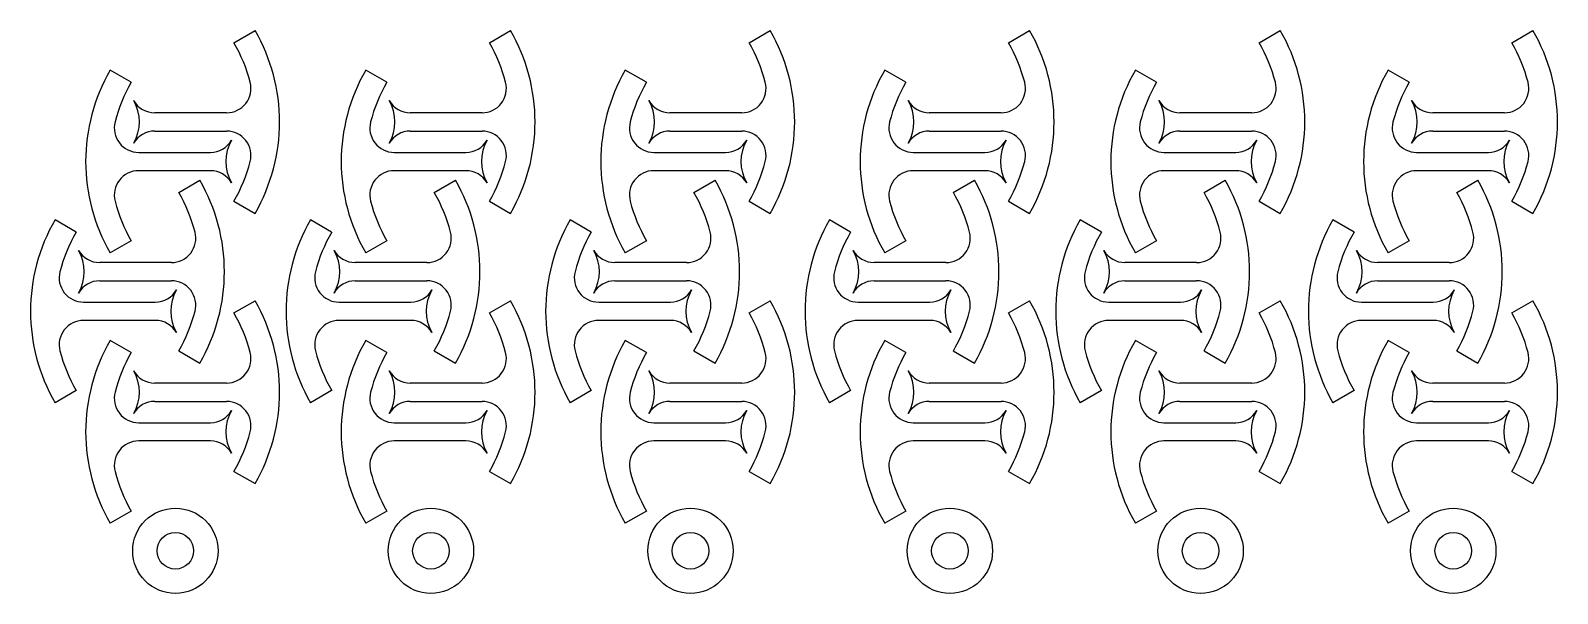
# Model space of a CAD drawing. Header units: millimetres. Extents: x 2725 to 2976, y 1472 to 1564.
import ezdxf

# ---------------------------------------------------------------- set-up
doc = ezdxf.new("R2010")
doc.units = ezdxf.units.MM

msp = doc.modelspace()

# ---------------------------------------------------------------- linework, layer by layer
for p, q in [((2758.82, 1562.41), (2762.29, 1564.41)), ((2800.76, 1562.41), (2804.22, 1564.41)), ((2843.36, 1562.41), (2846.83, 1564.41)), ((2885.93, 1562.41), (2889.4, 1564.41)), ((2927.07, 1562.41), (2930.54, 1564.41)), ((2968.54, 1562.41), (2972.01, 1564.41)), ((2741.98, 1555.91), (2738.51, 1557.91)), ((2783.91, 1555.91), (2780.45, 1557.91)), ((2826.52, 1555.91), (2823.05, 1557.91)), ((2869.08, 1555.91), (2865.62, 1557.91)), ((2910.23, 1555.91), (2906.76, 1557.91)), ((2951.7, 1555.91), (2948.23, 1557.91)), ((2757.61, 1550.91), (2745.83, 1550.91)), ((2799.54, 1550.91), (2787.77, 1550.91)), ((2842.15, 1550.91), (2830.37, 1550.91)), ((2884.72, 1550.91), (2872.94, 1550.91)), ((2925.86, 1550.91), (2914.08, 1550.91)), ((2967.33, 1550.91), (2955.55, 1550.91)), ((2745.83, 1547.91), (2757.61, 1547.91)), ((2787.77, 1547.91), (2799.54, 1547.91)), ((2830.37, 1547.91), (2842.15, 1547.91)), ((2872.94, 1547.91), (2884.72, 1547.91)), ((2914.08, 1547.91), (2925.86, 1547.91)), ((2955.55, 1547.91), (2967.33, 1547.91)), ((2743.19, 1544.41), (2754.97, 1544.41)), ((2785.12, 1544.41), (2796.9, 1544.41)), ((2827.73, 1544.41), (2839.51, 1544.41)), ((2870.3, 1544.41), (2882.07, 1544.41)), ((2911.44, 1544.41), (2923.22, 1544.41)), ((2952.91, 1544.41), (2964.69, 1544.41)), ((2754.97, 1541.41), (2743.19, 1541.41)), ((2796.9, 1541.41), (2785.12, 1541.41)), ((2839.51, 1541.41), (2827.73, 1541.41)), ((2882.07, 1541.41), (2870.3, 1541.41)), ((2923.22, 1541.41), (2911.44, 1541.41)), ((2964.69, 1541.41), (2952.91, 1541.41)), ((2749.78, 1537.84), (2753.24, 1539.84)), ((2791.71, 1537.84), (2795.17, 1539.84)), ((2834.32, 1537.84), (2837.78, 1539.84)), ((2876.88, 1537.84), (2880.35, 1539.84)), ((2918.03, 1537.84), (2921.49, 1539.84)), ((2959.5, 1537.84), (2962.96, 1539.84)), ((2758.82, 1536.41), (2762.29, 1534.41)), ((2800.76, 1536.41), (2804.22, 1534.41)), ((2843.36, 1536.41), (2846.83, 1534.41)), ((2885.93, 1536.41), (2889.4, 1534.41)), ((2927.07, 1536.41), (2930.54, 1534.41)), ((2968.54, 1536.41), (2972.01, 1534.41)), ((2732.93, 1531.34), (2729.46, 1533.34)), ((2774.86, 1531.34), (2771.4, 1533.34)), ((2817.47, 1531.34), (2814, 1533.34)), ((2860.03, 1531.34), (2856.57, 1533.34)), ((2901.18, 1531.34), (2897.71, 1533.34)), ((2942.65, 1531.34), (2939.18, 1533.34)), ((2741.98, 1529.91), (2738.51, 1527.91)), ((2783.91, 1529.91), (2780.45, 1527.91)), ((2826.52, 1529.91), (2823.05, 1527.91)), ((2869.08, 1529.91), (2865.62, 1527.91)), ((2910.23, 1529.91), (2906.76, 1527.91)), ((2951.7, 1529.91), (2948.23, 1527.91)), ((2748.56, 1526.34), (2736.79, 1526.34)), ((2790.49, 1526.34), (2778.72, 1526.34)), ((2833.1, 1526.34), (2821.33, 1526.34)), ((2875.67, 1526.34), (2863.89, 1526.34)), ((2916.81, 1526.34), (2905.04, 1526.34)), ((2958.28, 1526.34), (2946.51, 1526.34)), ((2736.79, 1523.34), (2748.56, 1523.34)), ((2778.72, 1523.34), (2790.49, 1523.34)), ((2821.33, 1523.34), (2833.1, 1523.34)), ((2863.89, 1523.34), (2875.67, 1523.34)), ((2905.04, 1523.34), (2916.81, 1523.34)), ((2946.51, 1523.34), (2958.28, 1523.34)), ((2734.14, 1519.84), (2745.92, 1519.84)), ((2758.82, 1518.06), (2762.29, 1520.06)), ((2776.08, 1519.84), (2787.85, 1519.84)), ((2800.76, 1518.06), (2804.22, 1520.06)), ((2818.68, 1519.84), (2830.46, 1519.84)), ((2843.36, 1518.06), (2846.83, 1520.06)), ((2861.25, 1519.84), (2873.02, 1519.84)), ((2885.93, 1518.06), (2889.4, 1520.06)), ((2902.39, 1519.84), (2914.17, 1519.84)), ((2927.07, 1518.06), (2930.54, 1520.06)), ((2943.86, 1519.84), (2955.64, 1519.84)), ((2968.54, 1518.06), (2972.01, 1520.06)), ((2745.92, 1516.84), (2734.14, 1516.84)), ((2787.85, 1516.84), (2776.08, 1516.84)), ((2830.46, 1516.84), (2818.68, 1516.84)), ((2873.02, 1516.84), (2861.25, 1516.84)), ((2914.17, 1516.84), (2902.39, 1516.84)), ((2955.64, 1516.84), (2943.86, 1516.84)), ((2741.98, 1511.56), (2738.51, 1513.56)), ((2783.91, 1511.56), (2780.45, 1513.56)), ((2826.52, 1511.56), (2823.05, 1513.56)), ((2869.08, 1511.56), (2865.62, 1513.56)), ((2910.23, 1511.56), (2906.76, 1513.56)), ((2951.7, 1511.56), (2948.23, 1513.56)), ((2749.78, 1511.84), (2753.24, 1509.84)), ((2791.71, 1511.84), (2795.17, 1509.84)), ((2834.32, 1511.84), (2837.78, 1509.84)), ((2876.88, 1511.84), (2880.35, 1509.84)), ((2918.03, 1511.84), (2921.49, 1509.84)), ((2959.5, 1511.84), (2962.96, 1509.84)), ((2757.61, 1506.56), (2745.83, 1506.56)), ((2799.54, 1506.56), (2787.77, 1506.56)), ((2842.15, 1506.56), (2830.37, 1506.56)), ((2884.72, 1506.56), (2872.94, 1506.56)), ((2925.86, 1506.56), (2914.08, 1506.56)), ((2967.33, 1506.56), (2955.55, 1506.56)), ((2732.93, 1505.34), (2729.46, 1503.34)), ((2745.83, 1503.56), (2757.61, 1503.56)), ((2774.86, 1505.34), (2771.4, 1503.34)), ((2787.77, 1503.56), (2799.54, 1503.56)), ((2817.47, 1505.34), (2814, 1503.34)), ((2830.37, 1503.56), (2842.15, 1503.56)), ((2860.03, 1505.34), (2856.57, 1503.34)), ((2872.94, 1503.56), (2884.72, 1503.56)), ((2901.18, 1505.34), (2897.71, 1503.34)), ((2914.08, 1503.56), (2925.86, 1503.56)), ((2942.65, 1505.34), (2939.18, 1503.34)), ((2955.55, 1503.56), (2967.33, 1503.56)), ((2743.19, 1500.06), (2754.97, 1500.06)), ((2785.12, 1500.06), (2796.9, 1500.06)), ((2827.73, 1500.06), (2839.51, 1500.06)), ((2870.3, 1500.06), (2882.07, 1500.06)), ((2911.44, 1500.06), (2923.22, 1500.06)), ((2952.91, 1500.06), (2964.69, 1500.06)), ((2754.97, 1497.06), (2743.19, 1497.06)), ((2796.9, 1497.06), (2785.12, 1497.06)), ((2839.51, 1497.06), (2827.73, 1497.06)), ((2882.07, 1497.06), (2870.3, 1497.06)), ((2923.22, 1497.06), (2911.44, 1497.06)), ((2964.69, 1497.06), (2952.91, 1497.06)), ((2758.82, 1492.06), (2762.29, 1490.06)), ((2800.76, 1492.06), (2804.22, 1490.06)), ((2843.36, 1492.06), (2846.83, 1490.06)), ((2885.93, 1492.06), (2889.4, 1490.06)), ((2927.07, 1492.06), (2930.54, 1490.06)), ((2968.54, 1492.06), (2972.01, 1490.06)), ((2741.98, 1485.56), (2738.51, 1483.56)), ((2783.91, 1485.56), (2780.45, 1483.56)), ((2826.52, 1485.56), (2823.05, 1483.56)), ((2869.08, 1485.56), (2865.62, 1483.56)), ((2910.23, 1485.56), (2906.76, 1483.56)), ((2951.7, 1485.56), (2948.23, 1483.56))]:
    msp.add_line(p, q)
for centre, radius in [((2749.21, 1479.04), 7), ((2791.15, 1479.04), 7), ((2833.75, 1479.04), 7), ((2876.32, 1479.04), 7), ((2917.46, 1479.04), 7), ((2958.93, 1479.04), 7), ((2749.21, 1479.04), 3), ((2791.15, 1479.04), 3), ((2833.75, 1479.04), 3), ((2876.32, 1479.04), 3), ((2917.46, 1479.04), 3), ((2958.93, 1479.04), 3)]:
    msp.add_circle(centre, radius)
for centre, radius, start, end in [((2736.31, 1549.41), 30, 330, 30), ((2778.24, 1549.41), 30, 330, 30), ((2820.85, 1549.41), 30, 330, 30), ((2863.42, 1549.41), 30, 330, 30), ((2904.56, 1549.41), 30, 330, 30), ((2946.03, 1549.41), 30, 330, 30), ((2736.31, 1549.41), 26, 14.4775, 30), ((2778.24, 1549.41), 26, 14.4775, 30), ((2820.85, 1549.41), 26, 14.4775, 30), ((2863.42, 1549.41), 26, 14.4775, 30), ((2904.56, 1549.41), 26, 14.4775, 30), ((2946.03, 1549.41), 26, 14.4775, 30), ((2764.49, 1542.91), 30, 150, 210), ((2806.43, 1542.91), 30, 150, 210), ((2849.03, 1542.91), 30, 150, 210), ((2891.6, 1542.91), 30, 150, 210), ((2932.74, 1542.91), 30, 150, 210), ((2974.21, 1542.91), 30, 150, 210), ((2764.49, 1542.91), 26, 150, 165.5225), ((2757.61, 1554.91), 4, 270, 14.4775), ((2806.43, 1542.91), 26, 150, 165.5225), ((2799.54, 1554.91), 4, 270, 14.4775), ((2849.03, 1542.91), 26, 150, 165.5225), ((2842.15, 1554.91), 4, 270, 14.4775), ((2891.6, 1542.91), 26, 150, 165.5225), ((2884.72, 1554.91), 4, 270, 14.4775), ((2932.74, 1542.91), 26, 150, 165.5225), ((2925.86, 1554.91), 4, 270, 14.4775), ((2974.21, 1542.91), 26, 150, 165.5225), ((2967.33, 1554.91), 4, 270, 14.4775), ((2745.83, 1554.91), 4, 210, 270), ((2736.31, 1549.41), 7, 330, 30), ((2787.77, 1554.91), 4, 210, 270), ((2778.24, 1549.41), 7, 330, 30), ((2830.37, 1554.91), 4, 210, 270), ((2820.85, 1549.41), 7, 330, 30), ((2872.94, 1554.91), 4, 210, 270), ((2863.42, 1549.41), 7, 330, 30), ((2914.08, 1554.91), 4, 210, 270), ((2904.56, 1549.41), 7, 330, 30), ((2955.55, 1554.91), 4, 210, 270), ((2946.03, 1549.41), 7, 330, 30), ((2743.19, 1548.41), 4, 165.5225, 270), ((2785.12, 1548.41), 4, 165.5225, 270), ((2827.73, 1548.41), 4, 165.5225, 270), ((2870.3, 1548.41), 4, 165.5225, 270), ((2911.44, 1548.41), 4, 165.5225, 270), ((2952.91, 1548.41), 4, 165.5225, 270), ((2745.83, 1543.91), 4, 90, 150), ((2754.97, 1548.41), 4, 270, 330), ((2764.49, 1542.91), 7, 150, 210), ((2757.61, 1543.91), 4, 345.5225, 90), ((2787.77, 1543.91), 4, 90, 150), ((2796.9, 1548.41), 4, 270, 330), ((2806.43, 1542.91), 7, 150, 210), ((2799.54, 1543.91), 4, 345.5225, 90), ((2830.37, 1543.91), 4, 90, 150), ((2839.51, 1548.41), 4, 270, 330), ((2849.03, 1542.91), 7, 150, 210), ((2842.15, 1543.91), 4, 345.5225, 90), ((2872.94, 1543.91), 4, 90, 150), ((2882.07, 1548.41), 4, 270, 330), ((2891.6, 1542.91), 7, 150, 210), ((2884.72, 1543.91), 4, 345.5225, 90), ((2914.08, 1543.91), 4, 90, 150), ((2923.22, 1548.41), 4, 270, 330), ((2932.74, 1542.91), 7, 150, 210), ((2925.86, 1543.91), 4, 345.5225, 90), ((2955.55, 1543.91), 4, 90, 150), ((2964.69, 1548.41), 4, 270, 330), ((2974.21, 1542.91), 7, 150, 210), ((2967.33, 1543.91), 4, 345.5225, 90), ((2743.19, 1537.41), 4, 90, 194.4775), ((2754.97, 1537.41), 4, 30, 90), ((2736.31, 1549.41), 26, 330, 345.5225), ((2785.12, 1537.41), 4, 90, 194.4775), ((2796.9, 1537.41), 4, 30, 90), ((2778.24, 1549.41), 26, 330, 345.5225), ((2827.73, 1537.41), 4, 90, 194.4775), ((2839.51, 1537.41), 4, 30, 90), ((2820.85, 1549.41), 26, 330, 345.5225), ((2870.3, 1537.41), 4, 90, 194.4775), ((2882.07, 1537.41), 4, 30, 90), ((2863.42, 1549.41), 26, 330, 345.5225), ((2911.44, 1537.41), 4, 90, 194.4775), ((2923.22, 1537.41), 4, 30, 90), ((2904.56, 1549.41), 26, 330, 345.5225), ((2952.91, 1537.41), 4, 90, 194.4775), ((2964.69, 1537.41), 4, 30, 90), ((2946.03, 1549.41), 26, 330, 345.5225), ((2727.26, 1524.84), 30, 330, 30), ((2769.19, 1524.84), 30, 330, 30), ((2811.8, 1524.84), 30, 330, 30), ((2854.37, 1524.84), 30, 330, 30), ((2895.51, 1524.84), 30, 330, 30), ((2936.98, 1524.84), 30, 330, 30), ((2764.49, 1542.91), 26, 194.4775, 210), ((2727.26, 1524.84), 26, 14.4775, 30), ((2806.43, 1542.91), 26, 194.4775, 210), ((2769.19, 1524.84), 26, 14.4775, 30), ((2849.03, 1542.91), 26, 194.4775, 210), ((2811.8, 1524.84), 26, 14.4775, 30), ((2891.6, 1542.91), 26, 194.4775, 210), ((2854.37, 1524.84), 26, 14.4775, 30), ((2932.74, 1542.91), 26, 194.4775, 210), ((2895.51, 1524.84), 26, 14.4775, 30), ((2974.21, 1542.91), 26, 194.4775, 210), ((2936.98, 1524.84), 26, 14.4775, 30), ((2755.44, 1518.34), 30, 150, 210), ((2755.44, 1518.34), 26, 150, 165.5225), ((2748.56, 1530.34), 4, 270, 14.4775), ((2797.38, 1518.34), 30, 150, 210), ((2797.38, 1518.34), 26, 150, 165.5225), ((2790.49, 1530.34), 4, 270, 14.4775), ((2839.98, 1518.34), 30, 150, 210), ((2839.98, 1518.34), 26, 150, 165.5225), ((2833.1, 1530.34), 4, 270, 14.4775), ((2882.55, 1518.34), 30, 150, 210), ((2882.55, 1518.34), 26, 150, 165.5225), ((2875.67, 1530.34), 4, 270, 14.4775), ((2923.69, 1518.34), 30, 150, 210), ((2923.69, 1518.34), 26, 150, 165.5225), ((2916.81, 1530.34), 4, 270, 14.4775), ((2965.16, 1518.34), 30, 150, 210), ((2965.16, 1518.34), 26, 150, 165.5225), ((2958.28, 1530.34), 4, 270, 14.4775), ((2736.79, 1530.34), 4, 210, 270), ((2727.26, 1524.84), 7, 330, 30), ((2778.72, 1530.34), 4, 210, 270), ((2769.19, 1524.84), 7, 330, 30), ((2821.33, 1530.34), 4, 210, 270), ((2811.8, 1524.84), 7, 330, 30), ((2863.89, 1530.34), 4, 210, 270), ((2854.37, 1524.84), 7, 330, 30), ((2905.04, 1530.34), 4, 210, 270), ((2895.51, 1524.84), 7, 330, 30), ((2946.51, 1530.34), 4, 210, 270), ((2936.98, 1524.84), 7, 330, 30), ((2734.14, 1523.84), 4, 165.5225, 270), ((2776.08, 1523.84), 4, 165.5225, 270), ((2818.68, 1523.84), 4, 165.5225, 270), ((2861.25, 1523.84), 4, 165.5225, 270), ((2902.39, 1523.84), 4, 165.5225, 270), ((2943.86, 1523.84), 4, 165.5225, 270), ((2736.79, 1519.34), 4, 90, 150), ((2745.92, 1523.84), 4, 270, 330), ((2755.44, 1518.34), 7, 150, 210), ((2748.56, 1519.34), 4, 345.5225, 90), ((2778.72, 1519.34), 4, 90, 150), ((2787.85, 1523.84), 4, 270, 330), ((2797.38, 1518.34), 7, 150, 210), ((2790.49, 1519.34), 4, 345.5225, 90), ((2821.33, 1519.34), 4, 90, 150), ((2830.46, 1523.84), 4, 270, 330), ((2839.98, 1518.34), 7, 150, 210), ((2833.1, 1519.34), 4, 345.5225, 90), ((2863.89, 1519.34), 4, 90, 150), ((2873.02, 1523.84), 4, 270, 330), ((2882.55, 1518.34), 7, 150, 210), ((2875.67, 1519.34), 4, 345.5225, 90), ((2905.04, 1519.34), 4, 90, 150), ((2914.17, 1523.84), 4, 270, 330), ((2923.69, 1518.34), 7, 150, 210), ((2916.81, 1519.34), 4, 345.5225, 90), ((2946.51, 1519.34), 4, 90, 150), ((2955.64, 1523.84), 4, 270, 330), ((2965.16, 1518.34), 7, 150, 210), ((2958.28, 1519.34), 4, 345.5225, 90), ((2736.31, 1505.06), 30, 330, 30), ((2778.24, 1505.06), 30, 330, 30), ((2820.85, 1505.06), 30, 330, 30), ((2863.42, 1505.06), 30, 330, 30), ((2904.56, 1505.06), 30, 330, 30), ((2946.03, 1505.06), 30, 330, 30), ((2734.14, 1512.84), 4, 90, 194.4775), ((2745.92, 1512.84), 4, 30, 90), ((2727.26, 1524.84), 26, 330, 345.5225), ((2736.31, 1505.06), 26, 14.4775, 30), ((2776.08, 1512.84), 4, 90, 194.4775), ((2787.85, 1512.84), 4, 30, 90), ((2769.19, 1524.84), 26, 330, 345.5225), ((2778.24, 1505.06), 26, 14.4775, 30), ((2818.68, 1512.84), 4, 90, 194.4775), ((2830.46, 1512.84), 4, 30, 90), ((2811.8, 1524.84), 26, 330, 345.5225), ((2820.85, 1505.06), 26, 14.4775, 30), ((2861.25, 1512.84), 4, 90, 194.4775), ((2873.02, 1512.84), 4, 30, 90), ((2854.37, 1524.84), 26, 330, 345.5225), ((2863.42, 1505.06), 26, 14.4775, 30), ((2902.39, 1512.84), 4, 90, 194.4775), ((2914.17, 1512.84), 4, 30, 90), ((2895.51, 1524.84), 26, 330, 345.5225), ((2904.56, 1505.06), 26, 14.4775, 30), ((2943.86, 1512.84), 4, 90, 194.4775), ((2955.64, 1512.84), 4, 30, 90), ((2936.98, 1524.84), 26, 330, 345.5225), ((2946.03, 1505.06), 26, 14.4775, 30), ((2764.49, 1498.56), 30, 150, 210), ((2806.43, 1498.56), 30, 150, 210), ((2849.03, 1498.56), 30, 150, 210), ((2891.6, 1498.56), 30, 150, 210), ((2932.74, 1498.56), 30, 150, 210), ((2974.21, 1498.56), 30, 150, 210), ((2755.44, 1518.34), 26, 194.4775, 210), ((2764.49, 1498.56), 26, 150, 165.5225), ((2757.61, 1510.56), 4, 270, 14.4775), ((2797.38, 1518.34), 26, 194.4775, 210), ((2806.43, 1498.56), 26, 150, 165.5225), ((2799.54, 1510.56), 4, 270, 14.4775), ((2839.98, 1518.34), 26, 194.4775, 210), ((2849.03, 1498.56), 26, 150, 165.5225), ((2842.15, 1510.56), 4, 270, 14.4775), ((2882.55, 1518.34), 26, 194.4775, 210), ((2891.6, 1498.56), 26, 150, 165.5225), ((2884.72, 1510.56), 4, 270, 14.4775), ((2923.69, 1518.34), 26, 194.4775, 210), ((2932.74, 1498.56), 26, 150, 165.5225), ((2925.86, 1510.56), 4, 270, 14.4775), ((2965.16, 1518.34), 26, 194.4775, 210), ((2974.21, 1498.56), 26, 150, 165.5225), ((2967.33, 1510.56), 4, 270, 14.4775), ((2745.83, 1510.56), 4, 210, 270), ((2736.31, 1505.06), 7, 330, 30), ((2787.77, 1510.56), 4, 210, 270), ((2778.24, 1505.06), 7, 330, 30), ((2830.37, 1510.56), 4, 210, 270), ((2820.85, 1505.06), 7, 330, 30), ((2872.94, 1510.56), 4, 210, 270), ((2863.42, 1505.06), 7, 330, 30), ((2914.08, 1510.56), 4, 210, 270), ((2904.56, 1505.06), 7, 330, 30), ((2955.55, 1510.56), 4, 210, 270), ((2946.03, 1505.06), 7, 330, 30), ((2743.19, 1504.06), 4, 165.5225, 270), ((2745.83, 1499.56), 4, 90, 150), ((2757.61, 1499.56), 4, 345.5225, 90), ((2785.12, 1504.06), 4, 165.5225, 270), ((2787.77, 1499.56), 4, 90, 150), ((2799.54, 1499.56), 4, 345.5225, 90), ((2827.73, 1504.06), 4, 165.5225, 270), ((2830.37, 1499.56), 4, 90, 150), ((2842.15, 1499.56), 4, 345.5225, 90), ((2870.3, 1504.06), 4, 165.5225, 270), ((2872.94, 1499.56), 4, 90, 150), ((2884.72, 1499.56), 4, 345.5225, 90), ((2911.44, 1504.06), 4, 165.5225, 270), ((2914.08, 1499.56), 4, 90, 150), ((2925.86, 1499.56), 4, 345.5225, 90), ((2952.91, 1504.06), 4, 165.5225, 270), ((2955.55, 1499.56), 4, 90, 150), ((2967.33, 1499.56), 4, 345.5225, 90), ((2754.97, 1504.06), 4, 270, 330), ((2764.49, 1498.56), 7, 150, 210), ((2796.9, 1504.06), 4, 270, 330), ((2806.43, 1498.56), 7, 150, 210), ((2839.51, 1504.06), 4, 270, 330), ((2849.03, 1498.56), 7, 150, 210), ((2882.07, 1504.06), 4, 270, 330), ((2891.6, 1498.56), 7, 150, 210), ((2923.22, 1504.06), 4, 270, 330), ((2932.74, 1498.56), 7, 150, 210), ((2964.69, 1504.06), 4, 270, 330), ((2974.21, 1498.56), 7, 150, 210), ((2736.31, 1505.06), 26, 330, 345.5225), ((2778.24, 1505.06), 26, 330, 345.5225), ((2820.85, 1505.06), 26, 330, 345.5225), ((2863.42, 1505.06), 26, 330, 345.5225), ((2904.56, 1505.06), 26, 330, 345.5225), ((2946.03, 1505.06), 26, 330, 345.5225), ((2743.19, 1493.06), 4, 90, 194.4775), ((2754.97, 1493.06), 4, 30, 90), ((2785.12, 1493.06), 4, 90, 194.4775), ((2796.9, 1493.06), 4, 30, 90), ((2827.73, 1493.06), 4, 90, 194.4775), ((2839.51, 1493.06), 4, 30, 90), ((2870.3, 1493.06), 4, 90, 194.4775), ((2882.07, 1493.06), 4, 30, 90), ((2911.44, 1493.06), 4, 90, 194.4775), ((2923.22, 1493.06), 4, 30, 90), ((2952.91, 1493.06), 4, 90, 194.4775), ((2964.69, 1493.06), 4, 30, 90), ((2764.49, 1498.56), 26, 194.4775, 210), ((2806.43, 1498.56), 26, 194.4775, 210), ((2849.03, 1498.56), 26, 194.4775, 210), ((2891.6, 1498.56), 26, 194.4775, 210), ((2932.74, 1498.56), 26, 194.4775, 210), ((2974.21, 1498.56), 26, 194.4775, 210)]:
    msp.add_arc(centre, radius, start, end)

doc.saveas('drawing.dxf')
